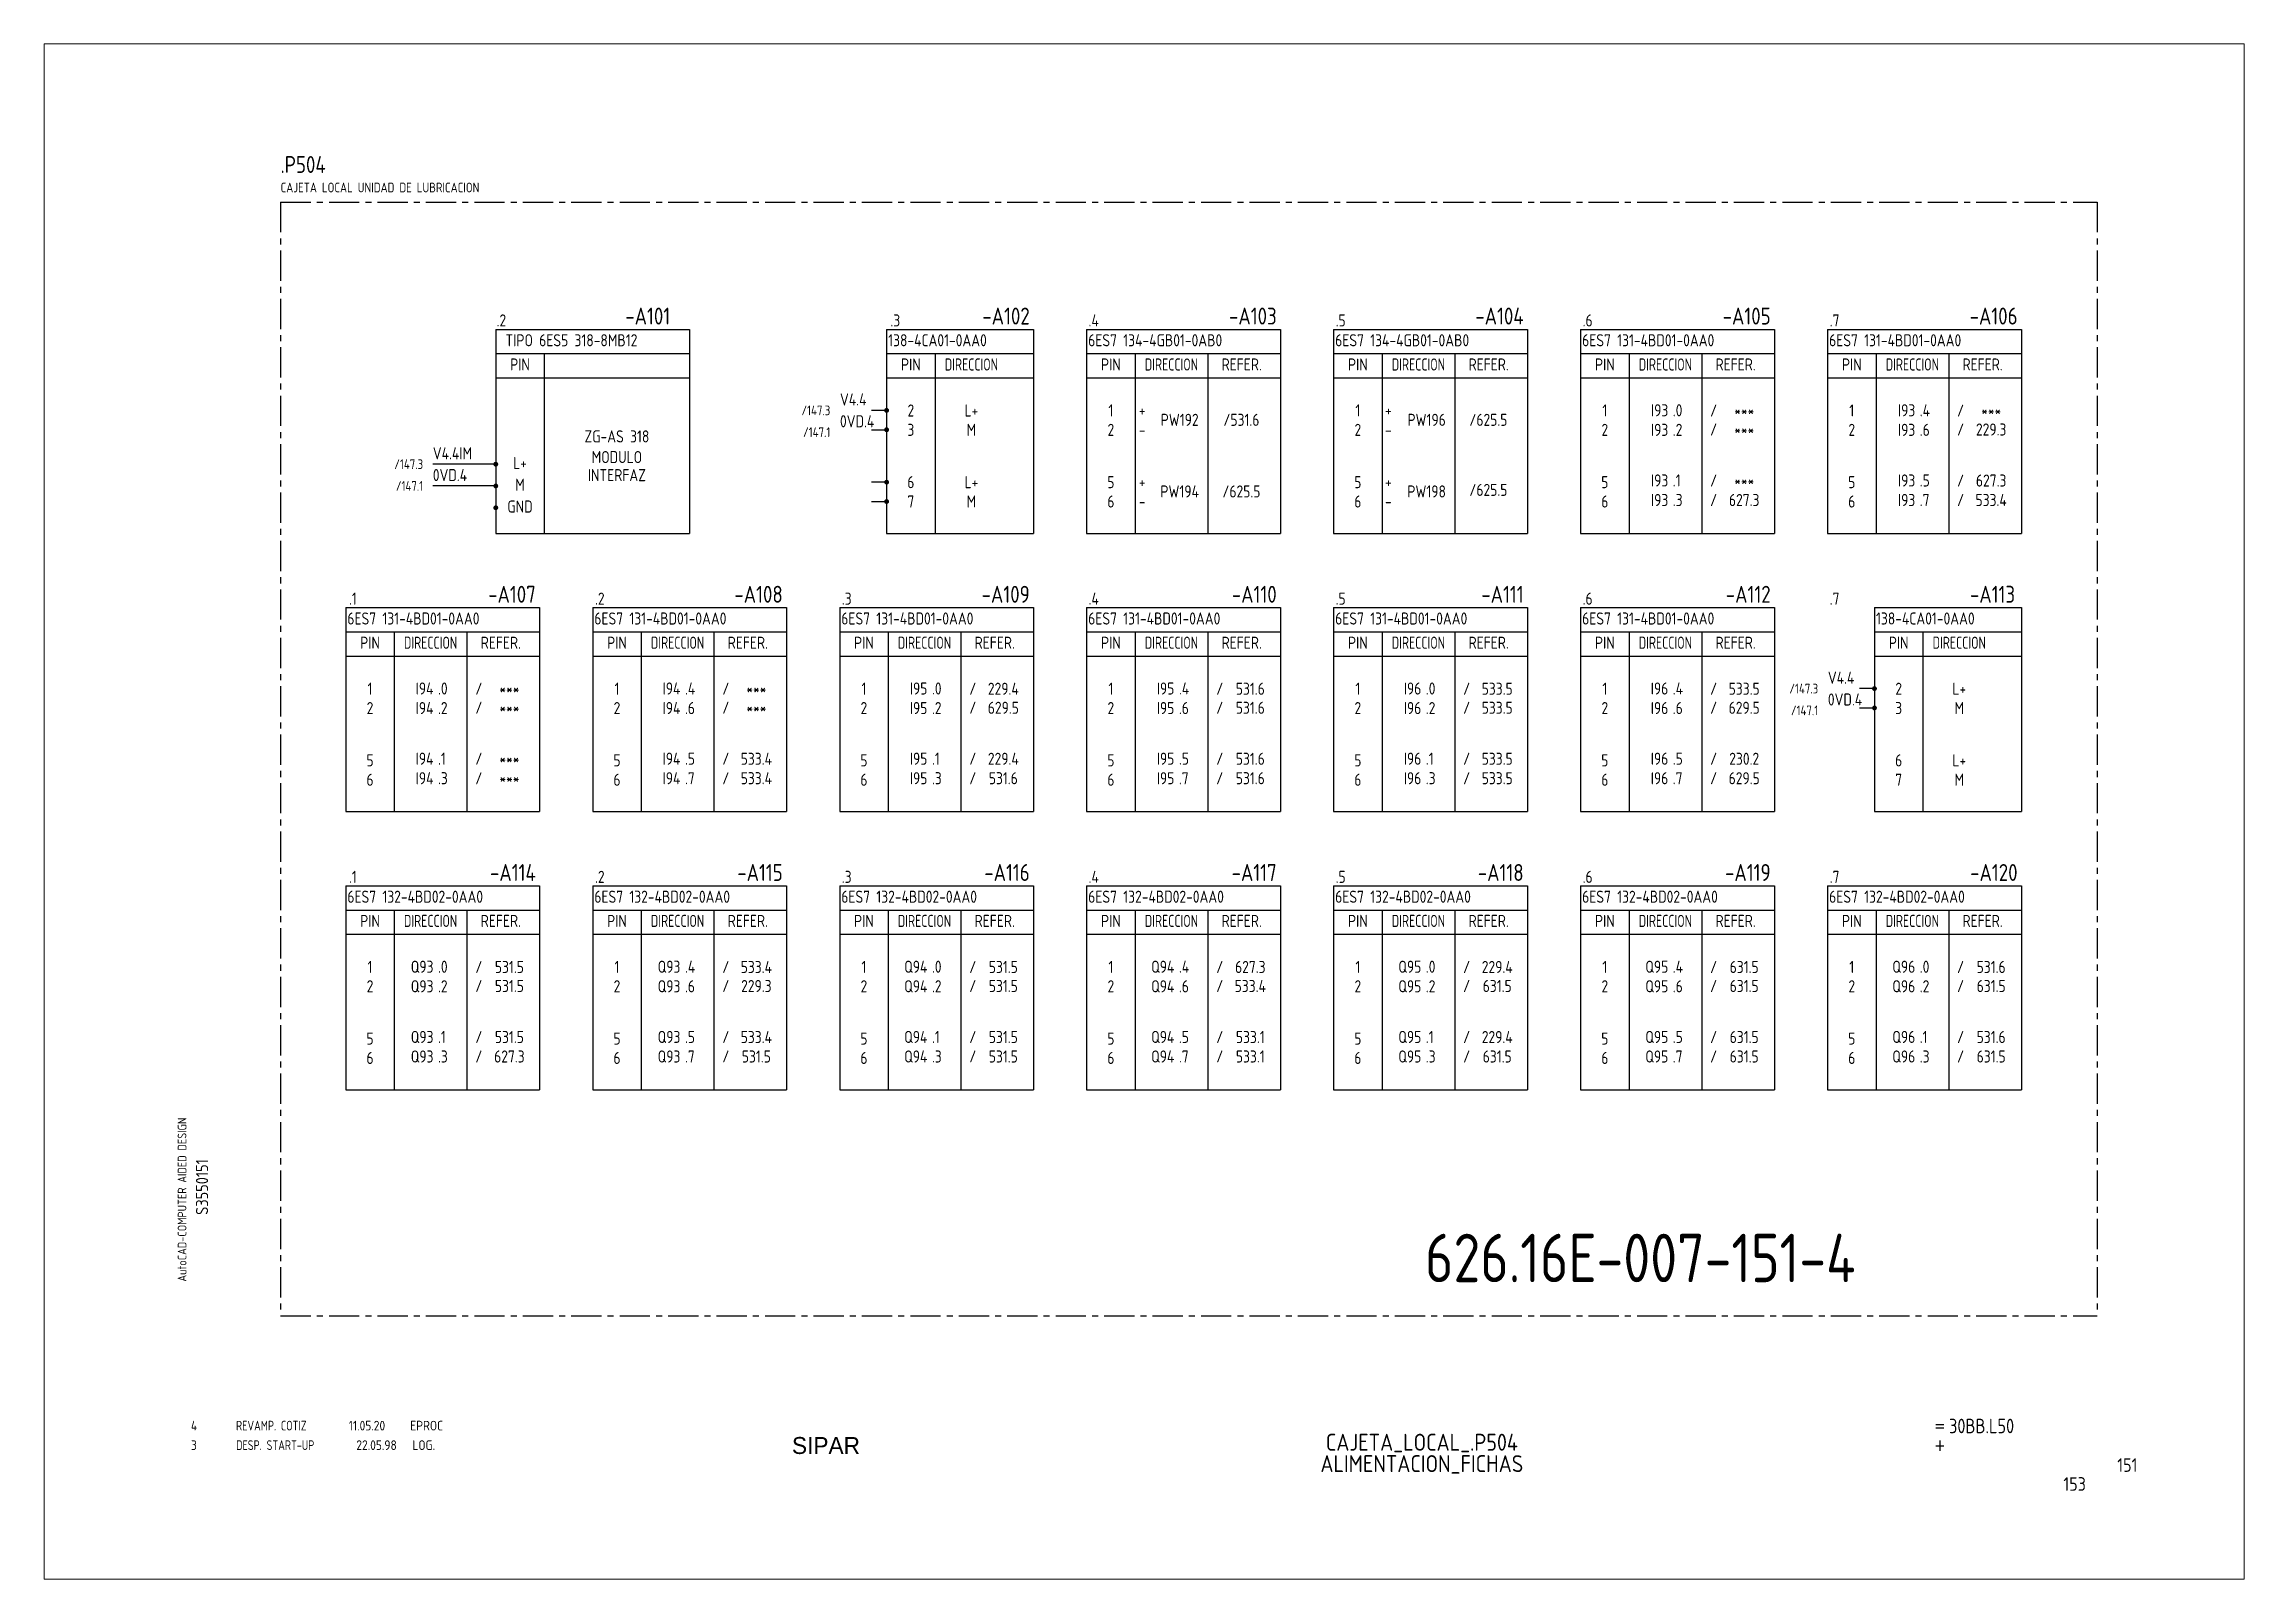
# Paper-space layout 'Presentación1' of a CAD drawing. Extents: x -18 to 436, y -13 to 304.
# The model-space entities are those that its viewports show. They can reach past a viewport. Long polylines and large blocks are cut down to what shows.
import ezdxf
from ezdxf.enums import TextEntityAlignment as Align

# ---------------------------------------------------------------- set-up
doc = ezdxf.new("R2010")
doc.units = 0
doc.header["$LTSCALE"] = 5
doc.header["$MEASUREMENT"] = 0
doc.linetypes.add('CENTER', pattern=[2, 1.25, -0.25, 0.25, -0.25])
doc.layers.get('0').update_dxf_attribs({"linetype": 'CONTINUOUS'})
doc.layers.add('CART', color=7, linetype='CONTINUOUS')
doc.styles.add('DIN', font='DIN.shx', dxfattribs={"width": 0.85})
doc.styles.add('N', font='ROMANS', dxfattribs={"width": 0.85, "height": 3})
doc.styles.add('X', font='UNIV.SHX', dxfattribs={"height": 3.5})

# ---------------------------------------------------------------- blocks, each defined once
blk = doc.blocks.new('DESP')
at = {"color": 3, "style": 'DIN'}
for s, width, p in [('3', 0.9, (7.45, 13.02)), ('DESP. START-UP', 0.8, (16.76, 13.02)), ('22.05.98', 0.9, (41.59, 13.02)), ('LOG.', 0.9, (53.16, 13.02))]:
    blk.add_text(s, height=2, dxfattribs=dict(at, width=width)).set_placement(p)

msp = doc.modelspace()

# ---------------------------------------------------------------- linework, layer by layer
at = {"color": 3, "linetype": 'CENTER'}
for p, q in [((554.35, 271.81), (929.35, 271.81)), ((554.35, 271.81), (554.35, 41.81)), ((929.35, 271.81), (929.35, 41.81)), ((554.35, 41.81), (929.35, 41.81))]:
    msp.add_line(p, q, dxfattribs=at)
at = {"color": 3}
for p, q in [((598.77, 245.51), (598.77, 203.38)), ((598.77, 245.51), (638.77, 245.51)), ((638.77, 245.51), (638.77, 203.38)), ((679.45, 245.51), (679.45, 203.38)), ((679.45, 245.51), (709.76, 245.51)), ((709.76, 245.51), (709.76, 203.38)), ((720.74, 245.51), (720.74, 203.38)), ((720.74, 245.51), (760.74, 245.51)), ((760.74, 245.51), (760.74, 203.38)), ((771.72, 245.51), (771.72, 203.38)), ((771.72, 245.51), (811.72, 245.51)), ((811.72, 245.51), (811.72, 203.38)), ((822.7, 245.51), (822.7, 203.38)), ((822.7, 245.51), (862.7, 245.51)), ((862.7, 245.51), (862.7, 203.38)), ((873.68, 245.51), (873.68, 203.38)), ((873.68, 245.51), (913.68, 245.51)), ((913.68, 245.51), (913.68, 203.38)), ((598.77, 240.51), (638.77, 240.51)), ((608.77, 240.51), (608.77, 203.38)), ((679.45, 240.51), (709.76, 240.51)), ((689.45, 240.51), (689.45, 203.38)), ((720.74, 240.51), (760.74, 240.51)), ((730.74, 240.51), (730.74, 203.38)), ((745.74, 240.51), (745.74, 203.38)), ((771.72, 240.51), (811.72, 240.51)), ((781.72, 240.51), (781.72, 203.38)), ((796.72, 240.51), (796.72, 203.38)), ((822.7, 240.51), (862.7, 240.51)), ((832.7, 240.51), (832.7, 203.38)), ((847.7, 240.51), (847.7, 203.38)), ((873.68, 240.51), (913.68, 240.51)), ((883.68, 240.51), (883.68, 203.38)), ((898.68, 240.51), (898.68, 203.38)), ((598.77, 235.51), (638.77, 235.51)), ((679.45, 235.51), (709.76, 235.51)), ((720.74, 235.51), (760.74, 235.51)), ((771.72, 235.51), (811.72, 235.51)), ((822.7, 235.51), (862.7, 235.51)), ((873.68, 235.51), (913.68, 235.51)), ((598.77, 203.38), (638.77, 203.38)), ((679.45, 203.38), (709.76, 203.38)), ((720.74, 203.38), (760.74, 203.38)), ((771.72, 203.38), (811.72, 203.38)), ((822.7, 203.38), (862.7, 203.38)), ((873.68, 203.38), (913.68, 203.38)), ((567.81, 188.05), (567.81, 145.92)), ((567.81, 188.05), (607.81, 188.05)), ((607.81, 188.05), (607.81, 145.92)), ((618.79, 188.05), (618.79, 145.92)), ((618.79, 188.05), (658.79, 188.05)), ((658.79, 188.05), (658.79, 145.92)), ((669.76, 188.05), (669.76, 145.92)), ((669.76, 188.05), (709.76, 188.05)), ((709.76, 188.05), (709.76, 145.92)), ((720.74, 188.05), (720.74, 145.92)), ((720.74, 188.05), (760.74, 188.05)), ((760.74, 188.05), (760.74, 145.92)), ((771.72, 188.05), (771.72, 145.92)), ((771.72, 188.05), (811.72, 188.05)), ((811.72, 188.05), (811.72, 145.92)), ((822.7, 188.05), (822.7, 145.92)), ((822.7, 188.05), (862.7, 188.05)), ((862.7, 188.05), (862.7, 145.92)), ((883.36, 188.05), (883.36, 145.92)), ((883.36, 188.05), (913.68, 188.05)), ((913.68, 188.05), (913.68, 145.92)), ((567.81, 183.05), (607.81, 183.05)), ((577.81, 183.05), (577.81, 145.92)), ((592.81, 183.05), (592.81, 145.92)), ((618.79, 183.05), (658.79, 183.05)), ((628.79, 183.05), (628.79, 145.92)), ((643.79, 183.05), (643.79, 145.92)), ((669.76, 183.05), (709.76, 183.05)), ((679.76, 183.05), (679.76, 145.92)), ((694.76, 183.05), (694.76, 145.92)), ((720.74, 183.05), (760.74, 183.05)), ((730.74, 183.05), (730.74, 145.92)), ((745.74, 183.05), (745.74, 145.92)), ((771.72, 183.05), (811.72, 183.05)), ((781.72, 183.05), (781.72, 145.92)), ((796.72, 183.05), (796.72, 145.92)), ((822.7, 183.05), (862.7, 183.05)), ((832.7, 183.05), (832.7, 145.92)), ((847.7, 183.05), (847.7, 145.92)), ((883.36, 183.05), (913.68, 183.05)), ((893.36, 183.05), (893.36, 145.92)), ((567.81, 178.05), (607.81, 178.05)), ((618.79, 178.05), (658.79, 178.05)), ((669.76, 178.05), (709.76, 178.05)), ((720.74, 178.05), (760.74, 178.05)), ((771.72, 178.05), (811.72, 178.05)), ((822.7, 178.05), (862.7, 178.05)), ((883.36, 178.05), (913.68, 178.05)), ((567.81, 145.92), (607.81, 145.92)), ((618.79, 145.92), (658.79, 145.92)), ((669.76, 145.92), (709.76, 145.92)), ((720.74, 145.92), (760.74, 145.92)), ((771.72, 145.92), (811.72, 145.92)), ((822.7, 145.92), (862.7, 145.92)), ((883.36, 145.92), (913.68, 145.92)), ((567.81, 130.59), (567.81, 88.46)), ((567.81, 130.59), (607.81, 130.59)), ((607.81, 130.59), (607.81, 88.46)), ((618.79, 130.59), (618.79, 88.46)), ((618.79, 130.59), (658.79, 130.59)), ((658.79, 130.59), (658.79, 88.46)), ((669.76, 130.59), (669.76, 88.46)), ((669.76, 130.59), (709.76, 130.59)), ((709.76, 130.59), (709.76, 88.46)), ((720.74, 130.59), (720.74, 88.46)), ((720.74, 130.59), (760.74, 130.59)), ((760.74, 130.59), (760.74, 88.46)), ((771.72, 130.59), (771.72, 88.46)), ((771.72, 130.59), (811.72, 130.59)), ((811.72, 130.59), (811.72, 88.46)), ((822.7, 130.59), (822.7, 88.46)), ((822.7, 130.59), (862.7, 130.59)), ((862.7, 130.59), (862.7, 88.46)), ((873.68, 130.59), (873.68, 88.46)), ((873.68, 130.59), (913.68, 130.59)), ((913.68, 130.59), (913.68, 88.46)), ((567.81, 125.59), (607.81, 125.59)), ((577.81, 125.59), (577.81, 88.46)), ((592.81, 125.59), (592.81, 88.46)), ((618.79, 125.59), (658.79, 125.59)), ((628.79, 125.59), (628.79, 88.46)), ((643.79, 125.59), (643.79, 88.46)), ((669.76, 125.59), (709.76, 125.59)), ((679.76, 125.59), (679.76, 88.46)), ((694.76, 125.59), (694.76, 88.46)), ((720.74, 125.59), (760.74, 125.59)), ((730.74, 125.59), (730.74, 88.46)), ((745.74, 125.59), (745.74, 88.46)), ((771.72, 125.59), (811.72, 125.59)), ((781.72, 125.59), (781.72, 88.46)), ((796.72, 125.59), (796.72, 88.46)), ((822.7, 125.59), (862.7, 125.59)), ((832.7, 125.59), (832.7, 88.46)), ((847.7, 125.59), (847.7, 88.46)), ((873.68, 125.59), (913.68, 125.59)), ((883.68, 125.59), (883.68, 88.46)), ((898.68, 125.59), (898.68, 88.46)), ((567.81, 120.59), (607.81, 120.59)), ((618.79, 120.59), (658.79, 120.59)), ((669.76, 120.59), (709.76, 120.59)), ((720.74, 120.59), (760.74, 120.59)), ((771.72, 120.59), (811.72, 120.59)), ((822.7, 120.59), (862.7, 120.59)), ((873.68, 120.59), (913.68, 120.59)), ((567.81, 88.46), (607.81, 88.46)), ((618.79, 88.46), (658.79, 88.46)), ((669.76, 88.46), (709.76, 88.46)), ((720.74, 88.46), (760.74, 88.46)), ((771.72, 88.46), (811.72, 88.46)), ((822.7, 88.46), (862.7, 88.46)), ((873.68, 88.46), (913.68, 88.46))]:
    msp.add_line(p, q, dxfattribs=at)
for p, q in [((679.45, 228.78), (676.32, 228.78)), ((676.32, 224.78), (679.45, 224.78)), ((598.77, 217.67), (585.77, 217.67)), ((679.45, 213.95), (676.32, 213.95)), ((598.77, 213.17), (585.77, 213.17)), ((676.32, 209.95), (679.45, 209.95)), ((883.36, 171.32), (880.24, 171.32)), ((880.24, 167.32), (883.36, 167.32))]:
    msp.add_line(p, q)
at = {"linetype": 'Continuous', "const_width": 0.5}
for points in [[(679.2, 228.78, 1), (679.7, 228.78, 1)], [(679.2, 224.78, 1), (679.7, 224.78, 1)], [(598.52, 217.67, 1), (599.02, 217.67, 1)], [(598.52, 213.17, 1), (599.02, 213.17, 1)], [(679.2, 213.95, 1), (679.7, 213.95, 1)], [(598.52, 208.67, 1), (599.02, 208.67, 1)], [(679.2, 209.95, 1), (679.7, 209.95, 1)], [(883.11, 171.32, 1), (883.61, 171.32, 1)], [(883.11, 167.32, 1), (883.61, 167.32, 1)]]:
    msp.add_lwpolyline(points, format="xyb", close=True, dxfattribs=at)

# ---------------------------------------------------------------- block references
at = {"linetype": 'Continuous'}
msp.add_blockref('DESP', (528.4, 1.05), dxfattribs=at)

# ---------------------------------------------------------------- texts
at = {"color": 3, "style": 'DIN'}
for s, height, width, p in [('.P504', 3.5, 0.85, (554.35, 277.81)), ('4', 2, 0.9, (535.84, 18.1)), ('REVAMP. COTIZ', 2, 0.8, (545.15, 18.1)), ('11.05.20', 2, 0.9, (568.43, 18.1)), ('EPROC', 2, 0.9, (581.11, 18.1))]:
    msp.add_text(s, height=height, dxfattribs=dict(at, width=width)).set_placement(p)
at = {"style": 'DIN', "width": 0.85}
for s, height, p in [('CAJETA LOCAL UNIDAD DE LUBRICACION', 2, (554.35, 273.81)), ('TIPO 6ES5 318-8MB12', 2.5, (600.77, 242.01)), ('138-4CA01-0AA0', 2.5, (679.77, 242.01)), ('6ES7 134-4GB01-0AB0', 2.5, (721.06, 242.01)), ('6ES7 134-4GB01-0AB0', 2.5, (772.04, 242.01)), ('6ES7 131-4BD01-0AA0', 2.5, (823.02, 242.01)), ('6ES7 131-4BD01-0AA0', 2.5, (874, 242.01)), ('V4.4', 2.5, (669.82, 229.78)), ('0VD.4', 2.5, (669.82, 225.28)), ('+', 2.5, (731.51, 227.55)), ('+', 2.5, (782.32, 227.55)), ('.0', 2.5, (841.73, 227.55)), ('.4', 2.5, (892.71, 227.55)), ('-', 2.5, (731.51, 223.51)), ('-', 2.5, (782.32, 223.51)), ('.2', 2.5, (841.73, 223.51)), ('.6', 2.5, (892.71, 223.51)), ('V4.4IM', 2.5, (585.77, 218.67)), ('0VD.4', 2.5, (585.77, 214.17)), ('+', 2.5, (731.51, 212.76)), ('+', 2.5, (782.32, 212.76)), ('.1', 2.5, (841.73, 213.06)), ('.5', 2.5, (892.71, 213.06)), ('-', 2.5, (731.51, 208.72)), ('-', 2.5, (782.32, 208.72)), ('.3', 2.5, (841.73, 209.02)), ('.7', 2.5, (892.71, 209.02)), ('6ES7 131-4BD01-0AA0', 2.5, (568.13, 184.55)), ('6ES7 131-4BD01-0AA0', 2.5, (619.11, 184.55)), ('6ES7 131-4BD01-0AA0', 2.5, (670.09, 184.55)), ('6ES7 131-4BD01-0AA0', 2.5, (721.06, 184.55)), ('6ES7 131-4BD01-0AA0', 2.5, (772.04, 184.55)), ('6ES7 131-4BD01-0AA0', 2.5, (823.02, 184.55)), ('138-4CA01-0AA0', 2.5, (883.68, 184.55)), ('.0', 2.5, (586.84, 170.09)), ('.4', 2.5, (637.82, 170.09)), ('.0', 2.5, (688.8, 170.09)), ('.4', 2.5, (739.78, 170.09)), ('.0', 2.5, (790.75, 170.09)), ('.4', 2.5, (841.73, 170.09)), ('V4.4', 2.5, (873.74, 172.32)), ('.2', 2.5, (586.84, 166.05)), ('.6', 2.5, (637.82, 166.05)), ('.2', 2.5, (688.8, 166.05)), ('.6', 2.5, (739.78, 166.05)), ('.2', 2.5, (790.75, 166.05)), ('.6', 2.5, (841.73, 166.05)), ('0VD.4', 2.5, (873.74, 167.82)), ('.1', 2.5, (586.84, 155.6)), ('.5', 2.5, (637.82, 155.6)), ('.1', 2.5, (688.8, 155.6)), ('.5', 2.5, (739.78, 155.6)), ('.1', 2.5, (790.75, 155.6)), ('.5', 2.5, (841.73, 155.6)), ('.3', 2.5, (586.84, 151.56)), ('.7', 2.5, (637.82, 151.56)), ('.3', 2.5, (688.8, 151.56)), ('.7', 2.5, (739.78, 151.56)), ('.3', 2.5, (790.75, 151.56)), ('.7', 2.5, (841.73, 151.56)), ('6ES7 132-4BD02-0AA0', 2.5, (568.13, 127.09)), ('6ES7 132-4BD02-0AA0', 2.5, (619.11, 127.09)), ('6ES7 132-4BD02-0AA0', 2.5, (670.09, 127.09)), ('6ES7 132-4BD02-0AA0', 2.5, (721.06, 127.09)), ('6ES7 132-4BD02-0AA0', 2.5, (772.04, 127.09)), ('6ES7 132-4BD02-0AA0', 2.5, (823.02, 127.09)), ('6ES7 132-4BD02-0AA0', 2.5, (874, 127.09)), ('.0', 2.5, (586.84, 112.63)), ('.4', 2.5, (637.82, 112.63)), ('.0', 2.5, (688.8, 112.63)), ('.4', 2.5, (739.78, 112.63)), ('.0', 2.5, (790.75, 112.63)), ('.4', 2.5, (841.73, 112.63)), ('.0', 2.5, (892.71, 112.63)), ('.2', 2.5, (586.84, 108.59)), ('.6', 2.5, (637.82, 108.59)), ('.2', 2.5, (688.8, 108.59)), ('.6', 2.5, (739.78, 108.59)), ('.2', 2.5, (790.75, 108.59)), ('.6', 2.5, (841.73, 108.59)), ('.2', 2.5, (892.71, 108.59)), ('.1', 2.5, (586.84, 98.13)), ('.5', 2.5, (637.82, 98.13)), ('.1', 2.5, (688.8, 98.13)), ('.5', 2.5, (739.78, 98.13)), ('.1', 2.5, (790.75, 98.13)), ('.5', 2.5, (841.73, 98.13)), ('.1', 2.5, (892.71, 98.13)), ('.3', 2.5, (586.84, 94.09)), ('.7', 2.5, (637.82, 94.09)), ('.3', 2.5, (688.8, 94.09)), ('.7', 2.5, (739.78, 94.09)), ('.3', 2.5, (790.75, 94.09)), ('.7', 2.5, (841.73, 94.09)), ('.3', 2.5, (892.71, 94.09))]:
    msp.add_text(s, height=height, dxfattribs=at).set_placement(p)
at = {"color": 3, "style": 'DIN', "width": 0.85}
for s, p in [('-A101', (634.77, 246.51)), ('-A102', (708.99, 246.51)), ('-A103', (759.97, 246.51)), ('-A104', (810.95, 246.51)), ('-A105', (861.93, 246.51)), ('-A106', (912.9, 246.51)), ('-A107', (607.03, 189.05)), ('-A108', (658.01, 189.05)), ('-A109', (708.99, 189.05)), ('-A110', (759.97, 189.05)), ('-A111', (810.95, 189.05)), ('-A112', (861.93, 189.05)), ('-A113', (912.39, 189.05)), ('-A114', (607.03, 131.59)), ('-A115', (658.01, 131.59)), ('-A116', (708.99, 131.59)), ('-A117', (759.97, 131.59)), ('-A118', (810.95, 131.59)), ('-A119', (861.93, 131.59)), ('-A120', (912.9, 131.59))]:
    msp.add_text(s, height=3.5, dxfattribs=at).set_placement(p, align=Align.RIGHT)
at = {"style": 'DIN', "width": 0.85}
for s, p in [('.2', (599.92, 246.11)), ('.3', (681.24, 246.11)), ('.4', (722.19, 246.11)), ('.5', (773.17, 246.11)), ('.6', (824.15, 246.11)), ('.7', (875.13, 246.11)), ('PIN', (603.77, 237.01)), ('PIN', (684.45, 237.01)), ('PIN', (725.74, 237.01)), ('REFER.', (752.74, 237.01)), ('PIN', (776.72, 237.01)), ('REFER.', (803.72, 237.01)), ('PIN', (827.7, 237.01)), ('REFER.', (854.7, 237.01)), ('PIN', (878.68, 237.01)), ('REFER.', (905.68, 237.01)), ('2', (684.45, 227.51)), ('L+', (696.95, 227.51)), ('1', (725.74, 227.51)), ('PW192', (739.94, 225.58)), ('/531.6', (752.68, 225.58)), ('1', (776.72, 227.51)), ('PW196', (790.92, 225.58)), ('/625.5', (803.66, 225.58)), ('1', (827.7, 227.51)), ('/', (850.16, 227.5)), ('***', (856.47, 227.5)), ('1', (878.68, 227.51)), ('/', (901.14, 227.5)), ('***', (907.45, 227.5)), ('ZG-AS 318', (623.77, 222.16)), ('3', (684.45, 223.51)), ('M', (696.95, 223.51)), ('2', (725.74, 223.51)), ('2', (776.72, 223.51)), ('2', (827.7, 223.51)), ('/', (850.16, 223.58)), ('***', (856.47, 223.58)), ('2', (878.68, 223.51)), ('/', (901.14, 223.58)), ('229.3', (907.45, 223.58)), ('L+', (603.77, 216.67)), ('MODULO', (623.77, 217.89)), ('M', (603.77, 212.17)), ('INTERFAZ', (623.77, 214.16)), ('6', (684.45, 212.71)), ('L+', (696.95, 212.71)), ('5', (725.74, 212.71)), ('5', (776.72, 212.71)), ('/625.5', (803.66, 211.11)), ('5', (827.7, 212.71)), ('/', (850.16, 213.04)), ('***', (856.47, 213.04)), ('5', (878.68, 212.71)), ('/', (901.14, 213.04)), ('627.3', (907.45, 213.04)), ('GND', (603.77, 207.67)), ('7', (684.45, 208.71)), ('M', (696.95, 208.71)), ('6', (725.74, 208.71)), ('PW194', (739.94, 210.79)), ('/625.5', (752.68, 210.79)), ('6', (776.72, 208.71)), ('PW198', (790.92, 210.79)), ('6', (827.7, 208.71)), ('/', (850.16, 209.02)), ('627.3', (856.47, 209.02)), ('6', (878.68, 208.71)), ('/', (901.14, 209.02)), ('533.4', (907.45, 209.02)), ('.1', (569.26, 188.65)), ('.2', (620.24, 188.65)), ('.3', (671.21, 188.65)), ('.4', (722.19, 188.65)), ('.5', (773.17, 188.65)), ('.6', (824.15, 188.65)), ('.7', (875.13, 188.65)), ('PIN', (572.81, 179.55)), ('REFER.', (599.81, 179.55)), ('PIN', (623.79, 179.55)), ('REFER.', (650.79, 179.55)), ('PIN', (674.76, 179.55)), ('REFER.', (701.76, 179.55)), ('PIN', (725.74, 179.55)), ('REFER.', (752.74, 179.55)), ('PIN', (776.72, 179.55)), ('REFER.', (803.72, 179.55)), ('PIN', (827.7, 179.55)), ('REFER.', (854.7, 179.55)), ('PIN', (888.36, 179.55)), ('2', (572.81, 166.05)), ('1', (572.81, 170.05)), ('/', (595.27, 170.04)), ('/', (595.27, 166.11)), ('***', (601.58, 170.04)), ('2', (623.79, 166.05)), ('1', (623.79, 170.05)), ('/', (646.25, 170.04)), ('/', (646.25, 166.11)), ('***', (652.56, 170.04)), ('2', (674.76, 166.05)), ('1', (674.76, 170.05)), ('/', (697.23, 170.04)), ('/', (697.23, 166.11)), ('229.4', (703.54, 170.04)), ('629.5', (703.54, 166.11)), ('2', (725.74, 166.05)), ('1', (725.74, 170.05)), ('/', (748.21, 170.04)), ('/', (748.21, 166.11)), ('531.6', (754.52, 170.04)), ('531.6', (754.52, 166.11)), ('2', (776.72, 166.05)), ('1', (776.72, 170.05)), ('/', (799.18, 170.04)), ('/', (799.18, 166.11)), ('533.5', (805.49, 170.04)), ('533.5', (805.49, 166.11)), ('2', (827.7, 166.05)), ('1', (827.7, 170.05)), ('/', (850.16, 170.04)), ('/', (850.16, 166.11)), ('629.5', (856.47, 166.11)), ('533.5', (856.47, 170.04)), ('3', (888.36, 166.05)), ('2', (888.36, 170.05)), ('L+', (900.86, 170.05)), ('M', (900.86, 166.05)), ('***', (601.58, 166.11)), ('***', (652.56, 166.11)), ('5', (572.81, 155.25)), ('/', (595.27, 155.58)), ('***', (601.58, 155.58)), ('5', (623.79, 155.25)), ('/', (646.25, 155.58)), ('533.4', (652.56, 155.58)), ('5', (674.76, 155.25)), ('/', (697.23, 155.58)), ('229.4', (703.54, 155.58)), ('5', (725.74, 155.25)), ('/', (748.21, 155.58)), ('531.6', (754.52, 155.58)), ('5', (776.72, 155.25)), ('/', (799.18, 155.58)), ('533.5', (805.49, 155.58)), ('5', (827.7, 155.25)), ('/', (850.16, 155.58)), ('230.2', (856.47, 155.58)), ('6', (888.36, 155.25)), ('L+', (900.86, 155.25)), ('6', (572.81, 151.25)), ('/', (595.27, 151.56)), ('***', (601.58, 151.56)), ('6', (623.79, 151.25)), ('/', (646.25, 151.56)), ('533.4', (652.56, 151.56)), ('6', (674.76, 151.25)), ('/', (697.23, 151.56)), ('531.6', (703.54, 151.56)), ('6', (725.74, 151.25)), ('/', (748.21, 151.56)), ('531.6', (754.52, 151.56)), ('6', (776.72, 151.25)), ('/', (799.18, 151.56)), ('533.5', (805.49, 151.56)), ('6', (827.7, 151.25)), ('/', (850.16, 151.56)), ('629.5', (856.47, 151.56)), ('7', (888.36, 151.25)), ('M', (900.86, 151.25)), ('.1', (569.26, 131.19)), ('.2', (620.24, 131.19)), ('.3', (671.21, 131.19)), ('.4', (722.19, 131.19)), ('.5', (773.17, 131.19)), ('.6', (824.15, 131.19)), ('.7', (875.13, 131.19)), ('PIN', (572.81, 122.09)), ('REFER.', (599.81, 122.09)), ('PIN', (623.79, 122.09)), ('REFER.', (650.79, 122.09)), ('PIN', (674.76, 122.09)), ('REFER.', (701.76, 122.09)), ('PIN', (725.74, 122.09)), ('REFER.', (752.74, 122.09)), ('PIN', (776.72, 122.09)), ('REFER.', (803.72, 122.09)), ('PIN', (827.7, 122.09)), ('REFER.', (854.7, 122.09)), ('PIN', (878.68, 122.09)), ('REFER.', (905.68, 122.09)), ('1', (572.81, 112.59)), ('/', (595.27, 112.58)), ('531.5', (601.58, 112.58)), ('1', (623.79, 112.59)), ('/', (646.25, 112.58)), ('533.4', (652.56, 112.58)), ('1', (674.76, 112.59)), ('/', (697.23, 112.58)), ('531.5', (703.54, 112.58)), ('1', (725.74, 112.59)), ('/', (748.21, 112.58)), ('627.3', (754.52, 112.58)), ('1', (776.72, 112.59)), ('/', (799.18, 112.58)), ('229.4', (805.49, 112.58)), ('1', (827.7, 112.59)), ('/', (850.16, 112.58)), ('631.5', (856.47, 112.58)), ('1', (878.68, 112.59)), ('/', (901.14, 112.58)), ('531.6', (907.45, 112.58)), ('2', (572.81, 108.59)), ('/', (595.27, 108.65)), ('531.5', (601.58, 108.65)), ('2', (623.79, 108.59)), ('/', (646.25, 108.65)), ('229.3', (652.56, 108.65)), ('2', (674.76, 108.59)), ('/', (697.23, 108.65)), ('531.5', (703.54, 108.65)), ('2', (725.74, 108.59)), ('/', (748.21, 108.65)), ('533.4', (754.52, 108.65)), ('2', (776.72, 108.59)), ('/', (799.18, 108.65)), ('631.5', (805.49, 108.65)), ('2', (827.7, 108.59)), ('/', (850.16, 108.65)), ('631.5', (856.47, 108.65)), ('2', (878.68, 108.59)), ('/', (901.14, 108.65)), ('631.5', (907.45, 108.65)), ('5', (572.81, 97.79)), ('/', (595.27, 98.11)), ('531.5', (601.58, 98.11)), ('5', (623.79, 97.79)), ('/', (646.25, 98.11)), ('533.4', (652.56, 98.11)), ('5', (674.76, 97.79)), ('/', (697.23, 98.11)), ('531.5', (703.54, 98.11)), ('5', (725.74, 97.79)), ('/', (748.21, 98.11)), ('533.1', (754.52, 98.11)), ('5', (776.72, 97.79)), ('/', (799.18, 98.11)), ('229.4', (805.49, 98.11)), ('5', (827.7, 97.79)), ('/', (850.16, 98.11)), ('631.5', (856.47, 98.11)), ('5', (878.68, 97.79)), ('/', (901.14, 98.11)), ('531.6', (907.45, 98.11)), ('6', (572.81, 93.79)), ('/', (595.27, 94.09)), ('627.3', (601.58, 94.09)), ('6', (623.79, 93.79)), ('/', (646.25, 94.09)), ('531.5', (652.56, 94.09)), ('6', (674.76, 93.79)), ('/', (697.23, 94.09)), ('531.5', (703.54, 94.09)), ('6', (725.74, 93.79)), ('/', (748.21, 94.09)), ('533.1', (754.52, 94.09)), ('6', (776.72, 93.79)), ('/', (799.18, 94.09)), ('631.5', (805.49, 94.09)), ('6', (827.7, 93.79)), ('/', (850.16, 94.09)), ('631.5', (856.47, 94.09)), ('6', (878.68, 93.79)), ('/', (901.14, 94.09)), ('631.5', (907.45, 94.09))]:
    msp.add_text(s, height=2.5, dxfattribs=at).set_placement(p, align=Align.CENTER)
at = {"style": 'DIN', "width": 0.596129}
for p, p2 in [((691.45, 237.01), (702.45, 237.01)), ((732.74, 237.01), (743.74, 237.01)), ((783.72, 237.01), (794.72, 237.01)), ((834.7, 237.01), (845.7, 237.01)), ((885.68, 237.01), (896.68, 237.01)), ((579.81, 179.55), (590.81, 179.55)), ((630.79, 179.55), (641.79, 179.55)), ((681.76, 179.55), (692.76, 179.55)), ((732.74, 179.55), (743.74, 179.55)), ((783.72, 179.55), (794.72, 179.55)), ((834.7, 179.55), (845.7, 179.55)), ((895.36, 179.55), (906.36, 179.55)), ((579.81, 122.09), (590.81, 122.09)), ((630.79, 122.09), (641.79, 122.09)), ((681.76, 122.09), (692.76, 122.09)), ((732.74, 122.09), (743.74, 122.09)), ((783.72, 122.09), (794.72, 122.09)), ((834.7, 122.09), (845.7, 122.09)), ((885.68, 122.09), (896.68, 122.09))]:
    msp.add_text('DIRECCION', height=2.5, dxfattribs=at).set_placement(p, p2, align=Align.FIT)
at = {"style": 'DIN', "width": 0.85}
for s, height, p in [('/147.3', 2, (667.82, 227.78)), ('I93', 2.5, (840.8, 227.55)), ('I93', 2.5, (891.78, 227.55)), ('/147.1', 2, (667.82, 223.28)), ('I93', 2.5, (840.8, 223.51)), ('I93', 2.5, (891.78, 223.51)), ('/147.3', 2, (583.77, 216.67)), ('/147.1', 2, (583.77, 212.17)), ('I93', 2.5, (840.8, 213.06)), ('I93', 2.5, (891.78, 213.06)), ('I93', 2.5, (840.8, 209.02)), ('I93', 2.5, (891.78, 209.02)), ('I94', 2.5, (585.91, 170.09)), ('I94', 2.5, (636.88, 170.09)), ('I95', 2.5, (687.86, 170.09)), ('I95', 2.5, (738.84, 170.09)), ('I96', 2.5, (789.82, 170.09)), ('I96', 2.5, (840.8, 170.09)), ('I94', 2.5, (585.91, 166.05)), ('I94', 2.5, (636.88, 166.05)), ('I95', 2.5, (687.86, 166.05)), ('I95', 2.5, (738.84, 166.05)), ('I96', 2.5, (789.82, 166.05)), ('I96', 2.5, (840.8, 166.05)), ('/147.3', 2, (871.74, 170.32)), ('/147.1', 2, (871.74, 165.82)), ('I94', 2.5, (585.91, 155.6)), ('I94', 2.5, (636.88, 155.6)), ('I95', 2.5, (687.86, 155.6)), ('I95', 2.5, (738.84, 155.6)), ('I96', 2.5, (789.82, 155.6)), ('I96', 2.5, (840.8, 155.6)), ('I94', 2.5, (585.91, 151.56)), ('I94', 2.5, (636.88, 151.56)), ('I95', 2.5, (687.86, 151.56)), ('I95', 2.5, (738.84, 151.56)), ('I96', 2.5, (789.82, 151.56)), ('I96', 2.5, (840.8, 151.56)), ('Q93', 2.5, (585.91, 112.63)), ('Q93', 2.5, (636.88, 112.63)), ('Q94', 2.5, (687.86, 112.63)), ('Q94', 2.5, (738.84, 112.63)), ('Q95', 2.5, (789.82, 112.63)), ('Q95', 2.5, (840.8, 112.63)), ('Q96', 2.5, (891.78, 112.63)), ('Q93', 2.5, (585.91, 108.59)), ('Q93', 2.5, (636.88, 108.59)), ('Q94', 2.5, (687.86, 108.59)), ('Q94', 2.5, (738.84, 108.59)), ('Q95', 2.5, (789.82, 108.59)), ('Q95', 2.5, (840.8, 108.59)), ('Q96', 2.5, (891.78, 108.59)), ('Q93', 2.5, (585.91, 98.13)), ('Q93', 2.5, (636.88, 98.13)), ('Q94', 2.5, (687.86, 98.13)), ('Q94', 2.5, (738.84, 98.13)), ('Q95', 2.5, (789.82, 98.13)), ('Q95', 2.5, (840.8, 98.13)), ('Q96', 2.5, (891.78, 98.13)), ('Q93', 2.5, (585.91, 94.09)), ('Q93', 2.5, (636.88, 94.09)), ('Q94', 2.5, (687.86, 94.09)), ('Q94', 2.5, (738.84, 94.09)), ('Q95', 2.5, (789.82, 94.09)), ('Q95', 2.5, (840.8, 94.09)), ('Q96', 2.5, (891.78, 94.09))]:
    msp.add_text(s, height=height, dxfattribs=at).set_placement(p, align=Align.RIGHT)
at = {"color": 2, "insert": (790.58, 58.73), "char_height": 10, "width": 111.0411, "attachment_point": 1, "style": 'DIN'}
msp.add_mtext('626.16E-007-151-4', dxfattribs=at)
at = {"layer": 'CART', "color": 1, "style": 'DIN', "width": 0.9}
msp.add_text('AutoCAD-COMPUTER AIDED DESIGN', height=1.8, rotation=90, dxfattribs=at).set_placement((534.91, 48.84))
at = {"layer": 'CART', "color": 3, "style": 'N', "width": 0.85}
for s, p in [('=', (895.68, 17.91)), ('+', (895.68, 13.87))]:
    msp.add_text(s, height=2.5, dxfattribs=at).set_placement(p)
at = {"layer": 'CART', "color": 3, "style": 'DIN', "width": 0.9, "flags": 1}
msp.add_attdef('S3550151', text='', height=2.5, rotation=90, dxfattribs=at).set_placement((539.38, 68.38), align=Align.CENTER)
at = {"layer": 'CART', "color": 3, "style": 'DIN', "width": 0.85}
msp.add_attdef('30BB.L50', text='', height=3, dxfattribs=at).set_placement((898.76, 16.63), align=Align.BOTTOM_LEFT)
at = {"layer": 'CART', "color": 6, "style": 'X', "flags": 1}
msp.add_attdef('SIPAR', text='', height=3.5, dxfattribs=at).set_placement((666.93, 15), align=Align.MIDDLE)
at = {"layer": 'CART', "color": 2, "style": 'DIN', "width": 0.9, "flags": 1}
for tag, text, p in [('CAJETA_LOCAL_.P504', 'PLC', (789.93, 15.51)), ('ALIMENTACION_FICHAS', '', (789.93, 11.09))]:
    msp.add_attdef(tag, text=text, height=3.5, dxfattribs=at).set_placement(p, align=Align.MIDDLE)
msp.add_attdef('151', text='', height=2.8, dxfattribs=at).set_placement((937.64, 9.56), align=Align.RIGHT)
at = {"layer": 'CART', "color": 7, "style": 'DIN', "width": 0.9, "flags": 1}
msp.add_attdef('153', (922.36, 5.65), '', height=2.8, dxfattribs=at)

psp = doc.layouts.new('Presentación1')

# ---------------------------------------------------------------- viewports
at = {"layer": '0', "linetype": 'Continuous'}
psp.add_viewport(center=(209.15, 145.97), size=(454.13, 317.031), view_center_point=(732.58, 145.94), view_height=317.0313, dxfattribs=at)

doc.saveas('drawing.dxf')
